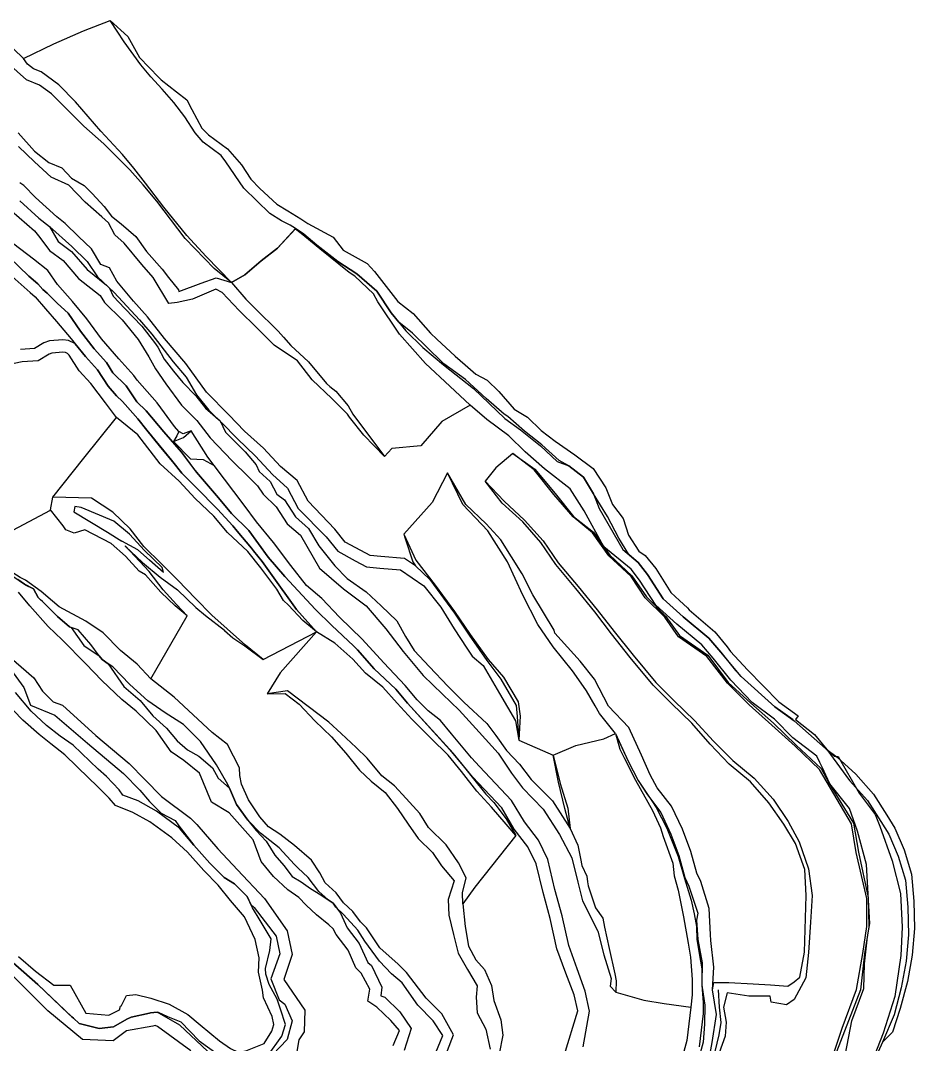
# Model space of a CAD drawing. Extents: x 102606 to 105048, y 81391 to 83586.
# Drawn here: x 103200 to 103598.1, y 82955.7 to 83411.7 of the extents above; entities that cross this region are included whole.
import ezdxf

# ---------------------------------------------------------------- set-up
doc = ezdxf.new("R2010")
doc.units = 0

msp = doc.modelspace()

# ---------------------------------------------------------------- linework, layer by layer
at = {"layer": 'BLG$390$FAKT', "color": 32}
for points in [[(103311.003401, 82997.473862, 0), (103311.59, 83002.707, 0), (103306.712, 83010.862, 0), (103303.342, 83016.531, 0), (103300.889, 83021.514, 0), (103295.294, 83027.277, 0), (103290.673219, 83030.035651, 0), (103284.363575, 83036.489736, 0), (103277.262682, 83044.380723, 0), (103270.873258, 83051.961588, 0), (103260.623189, 83059.526012, 0), (103252.425041, 83064.125301, 0), (103245.650198, 83066.746133, 0), (103243.966471, 83069.121668, 0), (103238.238158, 83075.07958, 0), (103234.632941, 83078.255966, 0), (103223.483746, 83088.919243, 0), (103217.722791, 83092.96156, 0), (103211.647208, 83097.655904, 0), (103204.707069, 83104.101458, 0), (103197.804354, 83112.4664, 0)], [(103308.139693, 82976.518309, 0), (103307.757812, 82979.863138, 0), (103305.993465, 82987.875698, 0), (103306.275884, 82994.260567, 0), (103304.536352, 83002.497859, 0), (103299.725308, 83012.573596, 0), (103293.483589, 83019.859233, 0), (103288.051279, 83026.628369, 0), (103281.66592, 83033.124516, 0), (103274.428436, 83041.387427, 0), (103267.416597, 83047.712278, 0), (103257.651791, 83054.859819, 0), (103250.048086, 83059.035566, 0), (103242.330604, 83062.043194, 0), (103239.526555, 83065.305924, 0), (103234.00093, 83070.876676, 0), (103230.487895, 83074.271215, 0), (103219.786971, 83084.694032, 0), (103213.591145, 83089.555982, 0), (103208.341502, 83093.707218, 0), (103201.067151, 83100.15075, 0), (103192.784274, 83108.715687, 0)], [(103194.451224, 82994.083858, 0), (103201.468748, 82987.830506, 0), (103207.730706, 82982.442237, 0), (103222.863538, 82967.982263, 0), (103223.610954, 82967.329092, 0), (103226.096798, 82965.022029, 0), (103235.112923, 82962.775785, 0), (103241.495699, 82963.562277, 0), (103247.389913, 82967.014633, 0), (103249.351922, 82967.862016, 0), (103257.450008, 82969.625753, 0), (103257.944772, 82969.788835, 0), (103260.844392, 82970.040059, 0), (103261.347093, 82970.045714, 0), (103261.347093, 82970.045714, 0), (103265.44, 82968.181, 0), (103271.447, 82965.726, 0), (103279.613, 82957.317, 0), (103288.033, 82951.176, 0)], [(103199.132941, 82994.812681, 0), (103206.711946, 82988.320998, 0), (103214.871969, 82982.1528, 0), (103222.181107, 82982.04455, 0), (103229.15245, 82969.676275, 0), (103239.409438, 82968.748134, 0), (103244.130577, 82971.158269, 0), (103244.492188, 82972.801445, 0), (103244.951763, 82973.045905, 0), (103247.241296, 82977.516907, 0), (103251.361635, 82977.924992, 0), (103258.05503, 82976.284481, 0), (103266.236867, 82973.704863, 0), (103274.527235, 82969.057351, 0), (103279.942105, 82964.432339, 0), (103288.590179, 82957.264171, 0), (103293.4784, 82953.858877, 0), (103296.90636, 82952.304087, 0), (103300.335574, 82952.882543, 0), (103308.497022, 82956.059685, 0), (103311.857391, 82961.599634, 0), (103312.743191, 82964.552255, 0), (103312.030439, 82968.14376, 0), (103308.139693, 82976.518309, 0)], [(103310.037, 82950.512, 0), (103316.364, 82959.33, 0), (103318.052, 82964.607, 0), (103315.806, 82971.445, 0), (103314.334, 82975.802, 0), (103310.771, 82982.367, 0), (103309.228677, 82987.001291, 0), (103309.164087, 82989.55206, 0), (103311.003401, 82997.473862, 0)]]:
    msp.add_polyline3d(points, dxfattribs=at)
at = {"layer": 'BLG$400$FAKT', "color": 40}
for points in [[(103194.652149, 83128.77411, 0), (103206.01, 83118.918, 0), (103209.791, 83112.999, 0), (103214.602, 83108.301, 0), (103218.717326, 83106.829187, 0), (103218.721213, 83106.82418, 0), (103218.71472, 83106.830119, 0), (103233.541016, 83093.268237, 0), (103248.352, 83080.87, 0), (103255.422, 83073.679, 0), (103262.863, 83066.138, 0), (103275.653, 83056.441, 0), (103278.551, 83053.577, 0), (103287.859, 83042.814, 0), (103296.574, 83033.444, 0), (103308.619936, 83020.707083, 0), (103318.686711, 83006.233052, 0), (103320.913037, 82995.757856, 0), (103317.277331, 82984.681807, 0), (103326.586, 82970.905, 0), (103326.256, 82961.309, 0), (103323.9, 82957.721, 0), (103322.983, 82952.63, 0)], [(103196.721765, 83121.165951, 0), (103201.552626, 83114.590324, 0), (103204.460068, 83106.750032, 0), (103215.297387, 83102.340108, 0), (103229.791407, 83089.808214, 0), (103245.859688, 83076.337881, 0), (103253.149164, 83068.962658, 0), (103257.480004, 83063.911678, 0), (103262.655456, 83058.629763, 0), (103268.836774, 83055.44284, 0), (103270.48566, 83053.071374, 0), (103277.262682, 83044.380723, 0), (103284.363575, 83036.489736, 0), (103290.673219, 83030.035651, 0), (103295.294, 83027.277, 0), (103300.889, 83021.514, 0), (103302.588793, 83018.061058, 0), (103304.023005, 83016.645913, 0), (103313.781397, 83003.944469, 0), (103315.518508, 82996.101261, 0), (103311.513852, 82984.961493, 0), (103315.149666, 82975.61723, 0), (103317.651189, 82973.700398, 0), (103320.9539, 82966.19663, 0), (103318.698823, 82957.975448, 0), (103312.299152, 82951.207886, 0)], [(103283.24435, 82952.675153, 0), (103270.938318, 82964.315654, 0), (103260.844392, 82970.040059, 0), (103257.944772, 82969.788835, 0), (103257.450008, 82969.625753, 0), (103249.351922, 82967.862016, 0), (103247.389913, 82967.014633, 0), (103241.495699, 82963.562277, 0), (103235.112923, 82962.775785, 0), (103226.096798, 82965.022029, 0), (103223.610954, 82967.329092, 0), (103222.863538, 82967.982263, 0), (103221.388816, 82969.391414, 0), (103207.730706, 82982.442237, 0), (103201.468748, 82987.830506, 0), (103194.451224, 82994.083858, 0)], [(103275.796, 82952.817, 0), (103261.082, 82963.646, 0), (103260.040209, 82964.145412, 0), (103258.965686, 82963.800874, 0), (103247.173737, 82961.692474, 0), (103241.327, 82957.265, 0), (103227.62, 82957.856, 0), (103212.226, 82970.684, 0), (103201.167, 82981.632, 0), (103190.04, 82992.753, 0)]]:
    msp.add_polyline3d(points, dxfattribs=at)
at = {"layer": 'BLG$410$FAKT', "color": 3}
for points in [[(103192.698275, 83166.916498, 0), (103201.804989, 83160.684936, 0), (103202.118794, 83160.429151, 0), (103205.762, 83158.524, 0), (103207.918803, 83154.762511, 0), (103209.791823, 83152.893907, 0), (103216.531343, 83146.268864, 0), (103221.789621, 83141.617894, 0), (103222.543482, 83141.364588, 0), (103228.169, 83133.331, 0), (103235.07147, 83128.784859, 0), (103236.345863, 83127.07943, 0), (103239.02357, 83125.239207, 0), (103246.015, 83115.149, 0), (103253.254, 83108.835, 0), (103258.906, 83102.029, 0), (103265.001, 83096.584, 0), (103269.737, 83090.839, 0), (103274.317, 83086.855, 0), (103279.38, 83084.062, 0), (103285.574, 83078.902, 0), (103288.005, 83074.334, 0), (103293.060946, 83069.869339, 0), (103296.202102, 83062.501444, 0), (103301.212406, 83055.518322, 0), (103304.882, 83050.951, 0), (103309.337, 83046.173, 0), (103313.191, 83039.943, 0), (103317.234, 83035.381, 0), (103320.967, 83030.456, 0), (103324.957, 83028.103, 0), (103329.204, 83025.083, 0), (103333.769, 83022.266, 0), (103339.213, 83018.584, 0), (103342.417, 83014.123, 0), (103345.499, 83007.623, 0), (103350.851, 83000.623, 0), (103354.686, 82992.231, 0), (103356.237398, 82990.861656, 0), (103360.825259, 82981.173827, 0), (103360.419565, 82977.283754, 0), (103362.223599, 82976.714982, 0), (103368.957856, 82970.214839, 0), (103373.90317, 82962.844455, 0), (103370.889728, 82952.966197, 0)], [(103365.885409, 82955.200485, 0), (103368.689809, 82961.977103, 0), (103364.865491, 82966.319043, 0), (103358.660569, 82972.351461, 0), (103354.725133, 82975.033446, 0), (103355.478041, 82980.276016, 0), (103351.730218, 82987.49743, 0), (103349.360715, 82989.797436, 0), (103345.973166, 82997.694414, 0), (103340.602912, 83004.636254, 0), (103339.186343, 83007.189936, 0), (103337.369888, 83008.993386, 0), (103331.830109, 83013.464235, 0), (103327.24091, 83017.727148, 0), (103323.932283, 83021.182024, 0), (103319.049565, 83024.479827, 0), (103312.675696, 83030.4263, 0), (103307.14954, 83037.131217, 0), (103303.616593, 83046.820744, 0), (103292.93799, 83058.845697, 0), (103284.990994, 83063.531296, 0), (103279.653849, 83076.524118, 0), (103272.760231, 83082.090159, 0), (103267.044216, 83085.980211, 0), (103260.415636, 83095.509834, 0), (103251.479252, 83104.129134, 0), (103245.074184, 83109.24959, 0), (103236.296943, 83117.743313, 0), (103229.092435, 83125.206796, 0), (103218.59306, 83135.938285, 0), (103212.294, 83141.865994, 0), (103204.114911, 83150.943808, 0), (103199.061071, 83157.111897, 0)]]:
    msp.add_polyline3d(points, dxfattribs=at)
at = {"layer": 'BLG$420$FAKT', "color": 5}
for points in [[(103388.23198, 82947.895955, 0), (103392.860862, 82960.042716, 0), (103387.606252, 82969.329198, 0), (103380.67596, 82976.333086, 0), (103371.937325, 82987.688404, 0), (103368.232, 82991.396, 0), (103360.072, 82998.702, 0), (103354.077, 83007.579, 0), (103351.431, 83010.357, 0), (103348.056, 83014.941, 0), (103343.804, 83018.827, 0), (103340.57, 83023.253, 0), (103335.71, 83027.625, 0), (103333.289944, 83032.15089, 0), (103329.652, 83037.762, 0), (103322.055, 83044.236, 0), (103315.447, 83049.378, 0), (103310.443, 83052.603, 0), (103306.568, 83057.095, 0), (103301.597707, 83064.580434, 0), (103298.465347, 83071.585315, 0), (103297.725, 83075.466, 0), (103297.496, 83078.899, 0), (103292.192, 83089.21, 0), (103285.341, 83094.555, 0), (103268.423, 83110.398, 0), (103258.021995, 83118.456693, 0), (103274.219, 83146.636, 0), (103269.41014, 83151.571162, 0), (103263.556434, 83158.146734, 0), (103257.272648, 83166.379164, 0), (103248.859332, 83175.426876, 0), (103246.607325, 83177.688673, 0), (103246.646996, 83177.64883, 0), (103254.279928, 83170.368671, 0), (103262.151415, 83163.845895, 0), (103269.894073, 83158.124027, 0), (103278.151984, 83150.223529, 0), (103282.422223, 83146.701633, 0), (103290.796383, 83140.121934, 0), (103290.820405, 83140.105417, 0), (103290.820405, 83140.105417, 0), (103294.61929, 83136.694585, 0), (103299.504481, 83133.564809, 0), (103299.919573, 83133.226555, 0), (103307.988, 83127.179, 0), (103331.737542, 83139.453776, 0), (103322.967272, 83149.450068, 0), (103311.348541, 83165.633872, 0), (103307.661298, 83170.713536, 0), (103305.752603, 83173.07695, 0), (103303.774141, 83175.526751, 0), (103302.85427, 83176.665767, 0), (103296.449187, 83184.228237, 0), (103294.514595, 83186.641952, 0), (103287.663322, 83194.116949, 0), (103278.190318, 83203.668677, 0), (103271.874824, 83210.161014, 0), (103268.431849, 83214.425444, 0), (103261.914726, 83222.223595, 0), (103256.266811, 83229.225159, 0), (103252.317842, 83234.291358, 0), (103247.832895, 83239.339907, 0), (103245.448326, 83242.024133, 0), (103242.765724, 83244.575886, 0), (103239.090897, 83248.838446, 0), (103234.334799, 83256.180086, 0), (103228.888649, 83262.002471, 0), (103224.4004, 83267.633208, 0), (103224.232198, 83267.804374, 0), (103221.461727, 83269.158878, 0), (103218.890689, 83269.456452, 0), (103212.865913, 83268.990373, 0), (103210.375206, 83268.155846, 0), (103206.20481, 83265.652684, 0), (103199.965476, 83265.165139, 0)], [(103182.27, 83177.16, 0), (103213.422804, 83193.671843, 0), (103213.423755, 83193.697989, 0), (103214.347044, 83199.362264, 0), (103228.272, 83216.744, 0), (103242.710804, 83234.932913, 0), (103242.710804, 83234.932913, 0), (103237.867313, 83241.474959, 0), (103231.386062, 83249.960964, 0), (103226.134286, 83255.665296, 0), (103221.709668, 83262.596261, 0), (103220.966132, 83263.393079, 0), (103219.987006, 83263.871698, 0), (103218.901508, 83263.968952, 0), (103214.017532, 83263.511955, 0), (103212.731792, 83263.084321, 0), (103207.939899, 83260.153734, 0), (103200.715059, 83259.702298, 0), (103190.653883, 83257.554429, 0)], [(103331.737542, 83139.453776, 0), (103325.666912, 83144.459846, 0), (103319.384744, 83151.382311, 0), (103317.082575, 83153.35287, 0), (103314.098634, 83158.508648, 0), (103307.063184, 83167.877046, 0), (103301.203662, 83175.183552, 0), (103292.247058, 83183.717713, 0), (103286.091027, 83190.885078, 0), (103277.715618, 83198.825805, 0), (103270.632733, 83206.500766, 0), (103262.158326, 83214.294567, 0), (103252.218402, 83227.124694, 0), (103242.710804, 83234.932913, 0)], [(103307.988, 83127.179, 0), (103300.18121, 83133.533685, 0), (103292.08343, 83140.750664, 0), (103285.194092, 83146.898275, 0), (103277.965986, 83154.278974, 0), (103270.131402, 83162.490394, 0), (103262.863185, 83169.766596, 0), (103255.000852, 83177.388542, 0), (103248.837157, 83185.349857, 0), (103241.192642, 83192.698004, 0), (103231.654463, 83198.964844, 0), (103214.347044, 83199.362264, 0)], [(103263.750899, 83165.786312, 0), (103263.141144, 83168.090573, 0), (103255.203247, 83175.650689, 0), (103248.508475, 83182.897618, 0), (103241.575607, 83188.709606, 0), (103227.101119, 83194.87802, 0), (103224.143178, 83195.288383, 0), (103224.143178, 83195.288383, 0), (103223.764, 83192.828, 0), (103238.686, 83183.872, 0), (103245.122741, 83179.741583, 0)], [(103274.219, 83146.636, 0), (103268.898618, 83150.992452, 0), (103262.478067, 83157.114281, 0), (103255.708767, 83164.862202, 0), (103252.885449, 83166.491664, 0), (103246.790449, 83173.087664, 0), (103240.363333, 83178.772035, 0), (103228.736, 83184.847, 0), (103223.964, 83183.427, 0), (103220.183657, 83184.845636, 0), (103219.061537, 83186.707839, 0), (103213.423755, 83193.697989, 0)], [(103258.021995, 83118.456693, 0), (103252.004061, 83125.014605, 0), (103244.501669, 83131.085089, 0), (103236.78184, 83138.995531, 0), (103229.115178, 83144.244759, 0), (103217.235337, 83150.619848, 0), (103214.254423, 83153.04309, 0), (103209.178369, 83157.393981, 0), (103202.216314, 83162.397896, 0), (103199.891, 83163.57, 0), (103196.578, 83165.7, 0), (103189.589, 83171.961, 0), (103186.18, 83174.392, 0), (103182.27, 83177.16, 0)], [(103252.281535, 83175.92714, 0), (103245.122741, 83179.741583, 0)], [(103263.750899, 83165.786312, 0), (103257.385905, 83171.306628, 0), (103252.281535, 83175.92714, 0)], [(103201.804989, 83160.684936, 0), (103198.893615, 83162.677137, 0)], [(103383.833231, 82949.631627, 0), (103388.018295, 82959.616942, 0), (103383.742923, 82966.253811, 0), (103376.950573, 82973.225437, 0), (103369.929701, 82983.099392, 0), (103365.136375, 82987.160848, 0), (103359.894402, 82992.83224, 0), (103353.250511, 83001.665314, 0), (103350.27571, 83006.562439, 0), (103343.759738, 83013.636417, 0), (103340.443999, 83016.870053, 0), (103339.213, 83018.584, 0), (103337.06531, 83020.100845, 0), (103332.830592, 83023.830132, 0), (103328.074519, 83030.052767, 0), (103323.551161, 83034.371008, 0), (103321.957579, 83035.853315, 0), (103315.160281, 83043.247424, 0), (103306.921458, 83049.812123, 0), (103301.212406, 83055.518322, 0), (103296.202102, 83062.501444, 0), (103301.212406, 83055.518322, 0), (103296.202102, 83062.501444, 0), (103293.060946, 83069.869339, 0), (103292.368863, 83071.492687, 0), (103287.259423, 83080.146004, 0), (103280.234532, 83090.558983, 0), (103272.575009, 83098.111461, 0), (103264.403647, 83103.392161, 0), (103256.742307, 83108.662563, 0), (103248.64256, 83115.938524, 0), (103241.101452, 83123.811207, 0), (103239.02357, 83125.239207, 0), (103236.345863, 83127.07943, 0), (103235.07147, 83128.784859, 0), (103231.292451, 83133.84205, 0), (103225.709535, 83140.300757, 0), (103222.543482, 83141.364588, 0), (103221.789621, 83141.617894, 0), (103216.531343, 83146.268864, 0), (103209.791823, 83152.893907, 0), (103208.968197, 83153.703544, 0), (103207.918803, 83154.762511, 0), (103205.762, 83158.524, 0), (103201.804989, 83160.684936, 0), (103198.893615, 83162.677137, 0)], [(103340.443999, 83016.870053, 0), (103339.213, 83018.584, 0)]]:
    msp.add_polyline3d(points, dxfattribs=at)
at = {"layer": 'BLG$430$FAKT', "color": 6}
for points in [[(103190.397759, 83310.63824, 0), (103203.748758, 83297.858447, 0), (103207.76868, 83294.418106, 0), (103209.946383, 83291.93881, 0), (103211.965, 83290.301, 0), (103216.445, 83285.633, 0), (103221.182, 83281.39, 0), (103226.681532, 83273.253605, 0), (103232.814621, 83265.39403, 0), (103238.328325, 83259.301511, 0), (103241.185, 83254.804, 0), (103247.133, 83249, 0), (103251.745, 83241.91, 0), (103255.968351, 83237.816989, 0), (103263.778232, 83228.552286, 0), (103271.733702, 83219.502736, 0), (103277.049408, 83212.199988, 0), (103278.348754, 83210.562228, 0), (103288.238438, 83199.133652, 0), (103294.005438, 83192.178904, 0), (103301.686361, 83184.610566, 0), (103310.248427, 83172.695112, 0), (103317.718901, 83164.044973, 0), (103331.306395, 83149.390403, 0)], [(103194.988316, 83298.872192, 0), (103204.387476, 83290.571256, 0), (103206.539389, 83288.602056, 0), (103211.204941, 83283.295334, 0), (103216.038572, 83277.596414, 0), (103222.600709, 83269.891013, 0), (103224.4004, 83267.633208, 0), (103228.888649, 83262.002471, 0), (103234.334799, 83256.180086, 0), (103239.090897, 83248.838446, 0), (103242.765724, 83244.575886, 0)], [(103242.765724, 83244.575886, 0), (103245.448326, 83242.024133, 0), (103252.317842, 83234.291358, 0), (103256.266811, 83229.225159, 0), (103267.226415, 83215.926516, 0), (103271.874824, 83210.161014, 0), (103278.190318, 83203.668677, 0), (103278.190318, 83203.668677, 0), (103287.663322, 83194.116949, 0), (103294.514595, 83186.641952, 0), (103296.449187, 83184.228237, 0), (103302.85427, 83176.665767, 0), (103303.774141, 83175.526751, 0), (103305.752603, 83173.07695, 0), (103307.661298, 83170.713536, 0), (103311.348541, 83165.633872, 0), (103322.967272, 83149.450068, 0), (103331.737542, 83139.453776, 0), (103331.737542, 83139.453776, 0), (103315.603, 83121.234, 0), (103309.773, 83111.854, 0), (103317.878104, 83111.963639, 0), (103324.074107, 83107.158637, 0), (103331.089157, 83099.808491, 0), (103338.477517, 83092.613639, 0), (103344.931268, 83085.344836, 0), (103350.877943, 83077.849391, 0), (103356.18141, 83072.973009, 0), (103356.18141, 83072.973009, 0), (103362.322103, 83067.966625, 0), (103367.925749, 83060.826061, 0), (103372.613866, 83053.779295, 0), (103377.099625, 83047.399982, 0), (103383.501565, 83041.21298, 0), (103387.102748, 83035.64892, 0), (103387.460027, 83035.310237, 0), (103393.029877, 83028.510762, 0), (103390.427102, 83020.272651, 0), (103390.699334, 83013.296699, 0), (103392.750931, 83004.652199, 0), (103394.896607, 82996.359783, 0), (103399.071011, 82989.060406, 0), (103403.313213, 82981.857241, 0), (103402.891189, 82976.822258, 0), (103403.290738, 82969.843932, 0), (103407.131125, 82962.577024, 0), (103409.063637, 82953.636803, 0)], [(103331.306395, 83149.390403, 0), (103338.566242, 83142.296637, 0), (103348.264162, 83133.271974, 0), (103350.117219, 83131.408352, 0), (103357.488779, 83122.977609, 0), (103367.16716, 83113.846664, 0), (103372.333957, 83107.636522, 0), (103391.185727, 83086.961679, 0), (103397.701214, 83078.983234, 0), (103401.728065, 83073.942317, 0), (103407.136252, 83067.135453, 0), (103410.743843, 83063.420539, 0), (103416.206878, 83056.105937, 0), (103420.547613, 83048.777508, 0), (103402.368, 83025.805, 0), (103396.98, 83018.389, 0), (103398.004, 83008.252, 0), (103399.536, 82999.472, 0), (103402.675, 82993.433, 0), (103406.588, 82989.144, 0), (103409.733, 82981.945, 0), (103410.747, 82975.27, 0), (103413.803, 82966.717, 0), (103414.827, 82959.885, 0), (103413.119, 82951.524, 0)], [(103420.547613, 83048.777508, 0), (103416.25033, 83053.810829, 0), (103409.710171, 83061.333919, 0), (103403.136586, 83068.507909, 0), (103396.389183, 83077.20932, 0), (103390.499535, 83084.466515, 0), (103382.748098, 83092.115853, 0), (103374.219807, 83100.487413, 0), (103367.654818, 83107.664499, 0), (103361.277181, 83114.797962, 0), (103353.630947, 83121.075542, 0), (103347.947771, 83127.233064, 0), (103339.942565, 83134.343178, 0), (103331.737542, 83139.453776, 0)], [(103396.98, 83018.389, 0), (103396.75, 83023.21, 0), (103398.48, 83029.87, 0), (103394.99, 83036.53, 0), (103389.526, 83044.541, 0), (103381.713, 83052.345, 0), (103377.881, 83058.597, 0), (103371.753, 83065.207, 0), (103366.484, 83070.901, 0), (103360.898, 83075.291, 0), (103354.294259, 83083.253864, 0), (103349.392612, 83087.950734, 0), (103342.859908, 83094.109315, 0), (103337.267353, 83099.175348, 0), (103318.95505, 83113.146615, 0), (103309.773, 83111.854, 0)]]:
    msp.add_polyline3d(points, dxfattribs=at)
at = {"layer": 'BLG$440$FAKT', "color": 32}
for points in [[(103442.086335, 82950.848411, 0), (103448.224575, 82970.663744, 0), (103446.534688, 82977.860952, 0), (103442.792599, 82987.42486, 0), (103438.824022, 82998.253154, 0), (103435.824655, 83011.711189, 0), (103432.713869, 83023.37363, 0), (103429.619982, 83036.192041, 0), (103425.945656, 83043.692299, 0), (103419.759383, 83051.63799, 0), (103414.270812, 83061.025223, 0), (103401.196997, 83074.809472, 0), (103392.641033, 83085.362597, 0), (103372.333957, 83107.636522, 0), (103367.16716, 83113.846664, 0), (103357.488779, 83122.977609, 0), (103350.117219, 83131.408352, 0), (103348.264162, 83133.271974, 0), (103338.566242, 83142.296637, 0), (103331.306395, 83149.390403, 0), (103321.758509, 83159.711498, 0), (103317.718901, 83164.044973, 0), (103310.248427, 83172.695112, 0), (103301.686361, 83184.610566, 0), (103294.005438, 83192.178904, 0), (103288.238438, 83199.133652, 0), (103278.348754, 83210.562228, 0), (103271.733702, 83219.502736, 0), (103263.778232, 83228.552286, 0), (103255.968351, 83237.816989, 0), (103251.745, 83241.91, 0), (103247.133, 83249, 0), (103241.185, 83254.804, 0), (103238.328325, 83259.301511, 0), (103232.814621, 83265.39403, 0), (103226.681532, 83273.253605, 0), (103221.182, 83281.39, 0), (103216.445, 83285.633, 0), (103211.965, 83290.301, 0), (103209.946383, 83291.93881, 0), (103207.76868, 83294.418106, 0), (103203.748758, 83297.858447, 0), (103190.397759, 83310.63824, 0)], [(103450.551, 82954.674, 0), (103453.344352, 82970.485048, 0), (103451.47477, 82979.398792, 0), (103447.838173, 82989.336303, 0), (103444.166337, 82999.820012, 0), (103441.25359, 83013.039599, 0), (103437.988101, 83024.713341, 0), (103434.794247, 83038.058434, 0), (103430.704333, 83046.666033, 0), (103424.395198, 83054.777701, 0), (103418.626801, 83064.295731, 0), (103404.415, 83079.538, 0), (103400.778, 83083.345, 0), (103391.913, 83094.06, 0), (103386.969, 83099.919, 0), (103381.52, 83104.281, 0), (103376.626, 83109.219, 0), (103371.294, 83115.546, 0), (103361.853, 83125.677, 0), (103352.206, 83136.177, 0), (103342.027, 83146.012, 0), (103334.159, 83154.274, 0), (103327.321, 83160.128, 0), (103320.434, 83169.028, 0), (103312.6, 83179.177, 0), (103305.146, 83188.452, 0), (103299.619, 83195.834, 0), (103286.241, 83213.494, 0), (103283.367, 83217.25, 0), (103276.032, 83229.005, 0), (103272.377, 83227.661, 0), (103270.513, 83228.582, 0), (103268.524, 83230.845, 0), (103260.872, 83241.426, 0), (103251.907, 83251.57, 0), (103250.541, 83253.559, 0), (103243.861, 83260.99, 0), (103236.082, 83269.93, 0), (103229.532, 83278.777, 0), (103223.147, 83286.466, 0), (103216.5, 83294.073, 0), (103212.25, 83300.3, 0), (103205.748, 83305.331, 0), (103197.104, 83312.137, 0)], [(103268.082, 83224.185, 0), (103272.631, 83225.997, 0), (103276.032, 83229.005, 0)], [(103270.513, 83228.582, 0), (103269.691, 83226.721, 0), (103268.082, 83224.185, 0), (103275.732, 83216.528, 0), (103281.388, 83216.125, 0), (103286.241, 83213.494, 0)]]:
    msp.add_polyline3d(points, dxfattribs=at)
at = {"layer": 'BLG$450$FAKT', "color": 40}
for points in [[(103199.745154, 83331.418143, 0), (103208.161944, 83323.692269, 0), (103212.95596, 83319.906927, 0), (103216.841751, 83313.249384, 0), (103222.734505, 83308.831321, 0), (103229.710721, 83300.837544, 0), (103238.321212, 83293.757088, 0), (103239.69333, 83292.416159, 0), (103241.308, 83288.926, 0), (103246.5, 83283.356, 0), (103254.021, 83275.624, 0), (103259.73, 83268.321, 0), (103261.142, 83266.243, 0), (103264.047, 83260.854, 0), (103268.151, 83255.498, 0), (103272.34, 83250.485, 0), (103278.155, 83244.479, 0), (103282.399, 83239.013, 0), (103288.89, 83233.409, 0), (103291.287, 83228.347, 0), (103300.115, 83219.641, 0), (103304.9, 83213.775, 0), (103306.284, 83210.899, 0), (103311.246, 83206.36, 0), (103314.218, 83200.803, 0), (103317.610454, 83198.23513, 0), (103322.391214, 83190.717809, 0), (103328.258044, 83185.509242, 0), (103332.896633, 83177.774957, 0), (103339.95843, 83168.86385, 0), (103345.389314, 83163.154086, 0), (103353.924516, 83157.244612, 0), (103360.669851, 83151.009707, 0), (103367.515324, 83144.27047, 0), (103371.425228, 83137.368128, 0), (103375.297399, 83131.052748, 0), (103382.084288, 83123.784553, 0), (103390.256185, 83115.275281, 0), (103397.447718, 83108.167127, 0), (103407.574203, 83098.645801, 0), (103411.574424, 83093.314119, 0), (103411.636002, 83093.232046, 0), (103416.333313, 83086.533228, 0), (103422.137164, 83080.577032, 0), (103427.398625, 83073.755442, 0), (103436.84811, 83064.184347, 0), (103444.737, 83051.852, 0), (103442.331266, 83060.741731, 0), (103439.536046, 83072.43827, 0), (103437.109, 83084.533, 0), (103447.318, 83088.851, 0), (103459.797, 83091.816, 0), (103464.886213, 83094.162104, 0), (103467.734272, 83087.961011, 0), (103470.541645, 83081.848504, 0), (103474.978034, 83073.200992, 0), (103479.103949, 83067.027553, 0), (103481.154403, 83064.245196, 0), (103483.05699, 83061.158884, 0), (103487.725757, 83051.948123, 0), (103492.895196, 83039.454318, 0), (103495.6875, 83029.649199, 0), (103498.622249, 83019.996551, 0), (103499.976748, 83013.808954, 0), (103500.95897, 83008.28444, 0), (103501.186974, 83002.417937, 0), (103502.140588, 82996.255154, 0), (103503.301556, 82989.436552, 0), (103503.410701, 82982.838152, 0), (103503.422845, 82982.103982, 0), (103503.941943, 82974.438714, 0), (103503.888967, 82969.533379, 0), (103502.143113, 82954.582918, 0)], [(103196.057306, 83326.926738, 0), (103206.287812, 83318.044315, 0), (103208.599818, 83315.058485, 0), (103208.652633, 83315.034225, 0), (103212.89257, 83309.248511, 0), (103219.05821, 83304.852236, 0), (103225.79932, 83296.824177, 0), (103235.433413, 83289.148336, 0), (103237.463228, 83286.085724, 0), (103245.320465, 83278.372261, 0), (103252.369805, 83269.638602, 0), (103257.134883, 83261.929306, 0), (103260.054623, 83256.550848, 0), (103264.728339, 83249.914733, 0), (103271.749165, 83240.337767, 0), (103278.529874, 83233.610733, 0), (103284.485835, 83225.88055, 0), (103294.211811, 83215.648581, 0), (103301.421775, 83208.648403, 0), (103305.516203, 83204.395741, 0), (103308.045251, 83200.734102, 0), (103313.817865, 83195.101034, 0), (103318.800239, 83187.55573, 0), (103324.647533, 83182.525198, 0), (103333.134145, 83167.738274, 0), (103343.823971, 83158.598388, 0), (103353.902041, 83151.022248, 0), (103362.649044, 83140.706355, 0), (103370.32714, 83130.645677, 0), (103379.302488, 83119.939574, 0), (103387.929059, 83111.713021, 0), (103395.307644, 83104.496969, 0), (103404.28238, 83094.751589, 0), (103412.658506, 83085.42678, 0), (103418.597917, 83076.53195, 0), (103423.583731, 83069.940681, 0), (103432.666439, 83060.460612, 0), (103439.933107, 83049.179097, 0), (103445.457378, 83038.72998, 0), (103448.197185, 83027.943395, 0), (103450.294552, 83019.722613, 0), (103457.079449, 83006.19385, 0), (103459.668549, 82995.568386, 0), (103462.925291, 82985.064275, 0), (103462.568, 82981.698, 0), (103465.041, 82979.016, 0), (103477.586, 82975.439, 0), (103486.519, 82973.915, 0), (103498.45737, 82972.359941, 0), (103496.671734, 82957.475072, 0), (103493.112559, 82944.341188, 0)], [(103464.886213, 83094.162104, 0), (103466.896767, 83087.199236, 0), (103468.947422, 83082.985668, 0), (103473.872433, 83073.314089, 0), (103481.429403, 83059.817713, 0), (103484.937627, 83052.096418, 0), (103486.191806, 83048.258852, 0), (103490.418707, 83036.37433, 0), (103491.017244, 83030.77835, 0), (103492.895412, 83024.438993, 0), (103495.245678, 83012.570528, 0), (103497.233052, 83000.807173, 0), (103498.311688, 82994.58925, 0), (103498.989638, 82984.686066, 0), (103499.009311, 82977.811802, 0), (103498.45737, 82972.359941, 0)], [(103437.109, 83084.533, 0), (103440.338098, 83071.918835, 0), (103443.685148, 83060.853539, 0), (103444.737, 83051.852, 0)], [(103444.737, 83051.852, 0), (103448.119158, 83044.379981, 0), (103449.282772, 83038.513393, 0), (103449.875987, 83035.363242, 0), (103452.096698, 83030.578121, 0), (103452.499821, 83028.081368, 0), (103452.796429, 83026.300848, 0), (103455.439379, 83018.28139, 0), (103456.042373, 83016.521886, 0), (103459.348288, 83011.863611, 0), (103460.083296, 83007.919352, 0), (103462.154684, 82998.392962, 0), (103464.648603, 82987.071404, 0), (103465.23, 82984.093, 0), (103465.041, 82979.016, 0)]]:
    msp.add_polyline3d(points, dxfattribs=at)
at = {"layer": 'BLG$460$FAKT', "color": 3}
for points in [[(103505.991, 82945.875, 0), (103508.015, 82956.534, 0), (103509.832, 82969.008, 0), (103508.136, 82980.089, 0), (103508.68, 82990.066, 0), (103507.39546, 83001.987939, 0), (103507.283, 83004.696, 0), (103506.582, 83016.267, 0), (103502.95136, 83028.277454, 0), (103501.204606, 83032.002069, 0), (103498.430046, 83041.59506, 0), (103494.736951, 83051.552736, 0), (103489.845683, 83061.831572, 0), (103483.470399, 83070.026307, 0), (103480.346303, 83075.722327, 0), (103476.485503, 83084.490208, 0), (103470.872848, 83096.911666, 0), (103461.810642, 83106.3731, 0), (103455.62394, 83118.310038, 0), (103449.231335, 83126.361158, 0), (103437.941135, 83138.8938, 0), (103437.620392, 83140.141361, 0), (103428.107311, 83155.922869, 0), (103423.400887, 83165.278906, 0), (103413.932426, 83180.375014, 0), (103407.357667, 83187.563632, 0), (103398.353107, 83196.069072, 0), (103390.073, 83210.311, 0), (103383.319, 83197, 0), (103370.646, 83182.932, 0), (103371.240865, 83181.004117, 0), (103371.237913, 83181.00268, 0), (103374.758007, 83170.595585, 0), (103375.852892, 83168.765391, 0), (103371.004679, 83172.024742, 0), (103360.505001, 83173.009564, 0), (103355.745392, 83173.499406, 0), (103351.482486, 83175.617458, 0), (103344.529694, 83179.301524, 0), (103339.982798, 83185.19056, 0), (103328.072751, 83197.556291, 0), (103323.244608, 83206.78339, 0), (103315.765893, 83213.091683, 0), (103308.137563, 83221.171159, 0), (103299.695191, 83228.825536, 0), (103292.775366, 83236.096059, 0), (103282.895, 83246.144, 0), (103273.633, 83258.938, 0), (103264.153, 83270.084, 0), (103256.504, 83279.757, 0), (103250.319, 83286.721, 0), (103242.86, 83295.663, 0), (103239.598, 83301.499, 0), (103235.828, 83303.033, 0), (103231.6, 83309.925, 0), (103225.802, 83315.509, 0), (103219.875291, 83321.26661, 0), (103216.243494, 83324.175464, 0), (103206.725617, 83332.874475, 0), (103201.540023, 83338.156171, 0), (103199.794, 83339.404, 0)], [(103199.745154, 83331.418143, 0), (103208.161944, 83323.692269, 0), (103212.95596, 83319.906927, 0), (103222.893329, 83311.042056, 0), (103229.748349, 83304.366607, 0), (103234.33445, 83297.58584, 0), (103241.649803, 83290.560421, 0), (103253.009733, 83278.357604, 0), (103258.554494, 83271.964905, 0), (103268.056492, 83259.685128, 0), (103273.749295, 83252.807503, 0), (103278.344835, 83245.0071, 0), (103283.875061, 83238.176339, 0), (103287.198525, 83234.862509, 0), (103288.89, 83233.409, 0), (103289.099081, 83232.967462, 0), (103289.589932, 83232.478034, 0), (103296.505834, 83225.515685, 0), (103304.602, 83217.714255, 0), (103312.184955, 83209.481958, 0), (103318.896233, 83203.398655, 0), (103323.70155, 83194.355014, 0), (103336.102624, 83181.713982, 0), (103341.260589, 83175.40516, 0), (103349.011458, 83171.062155, 0), (103354.100565, 83168.391184, 0), (103360.025752, 83167.798488, 0), (103369.219852, 83167.026948, 0), (103379.538494, 83159.932812, 0), (103387.134287, 83150.373825, 0), (103393.160986, 83140.75156, 0), (103398.733576, 83132.204128, 0), (103401.086642, 83128.580436, 0), (103405.983154, 83124.480346, 0), (103413.343927, 83112.040877, 0), (103420.409, 83099.845, 0), (103421.928264, 83091.2659, 0), (103437.109, 83084.533, 0), (103447.318, 83088.851, 0), (103459.797, 83091.816, 0), (103464.886213, 83094.162104, 0), (103470.541645, 83081.848504, 0), (103474.978034, 83073.200992, 0), (103479.209971, 83066.868917, 0), (103485.070297, 83058.96128, 0), (103489.619844, 83049.412117, 0), (103493.068697, 83039.898748, 0), (103495.74318, 83030.046483, 0), (103497.502867, 83026.133676, 0), (103501.572337, 83014.139165, 0), (103501.018312, 83010.973851, 0), (103501.605035, 83002.419328, 0), (103503.528321, 82992.088191, 0), (103503.410701, 82982.838152, 0), (103503.424088, 82982.164191, 0), (103504.660298, 82973.252517, 0), (103504.56543, 82964.701809, 0), (103503.948106, 82956.727642, 0), (103500.68789, 82944.724622, 0)], [(103464.886213, 83094.162104, 0), (103457.86173, 83103.07253, 0), (103455.899836, 83106.521314, 0), (103452.029208, 83113.192614, 0), (103446.563919, 83121.041636, 0), (103445.820433, 83122.121479, 0), (103437.135316, 83132.768372, 0), (103430.359016, 83142.746851, 0), (103423.661064, 83155.7692, 0), (103416.854137, 83170.581554, 0), (103408.145078, 83184.46859, 0), (103397.007, 83196.144, 0), (103390.073, 83210.311, 0)], [(103370.646, 83182.932, 0), (103376.028786, 83171.341004, 0), (103384.690515, 83160.162718, 0), (103393.239388, 83148.4481, 0), (103400.236486, 83138.201338, 0), (103408.277505, 83127.164192, 0), (103415.057683, 83119.17739, 0), (103421.534829, 83108.330316, 0), (103422.500666, 83101.852264, 0), (103421.928264, 83091.2659, 0)], [(103375.852892, 83168.765391, 0), (103382.231779, 83162.767304, 0), (103393.272839, 83147.780046, 0), (103399.733438, 83137.986752, 0), (103407.672155, 83126.60163, 0), (103413.905709, 83118.319274, 0), (103420.643654, 83106.659641, 0), (103421.124936, 83101.672483, 0), (103421.928264, 83091.2659, 0)]]:
    msp.add_polyline3d(points, dxfattribs=at)
at = {"layer": 'BLG$470$FAKT', "color": 5}
for points in [[(103199.034064, 83361.664994, 0), (103206.328723, 83353.442438, 0), (103212.702, 83348.448, 0), (103218.453, 83346.117, 0), (103222.796, 83341.391, 0), (103228.377, 83338.187, 0), (103231.883, 83334.629, 0), (103237.251, 83328.858, 0), (103240.552, 83324.541, 0), (103244.768027, 83321.086607, 0), (103251.330633, 83315.518501, 0), (103256.183056, 83308.729908, 0), (103263.146533, 83301.006404, 0), (103265.847533, 83297.226334, 0), (103270.374045, 83291.761247, 0), (103270.572, 83291.055, 0), (103280.385, 83294.672, 0), (103287.18697, 83297.049102, 0), (103293.986922, 83295.066495, 0), (103299.971, 83298.402, 0), (103307.137, 83304.708, 0), (103314.398, 83310.274, 0), (103322.389645, 83318.871898, 0), (103332.000927, 83311.622436, 0), (103341.375818, 83304.42198, 0), (103349.820195, 83298.851838, 0), (103358.704948, 83291.176133, 0), (103364.999809, 83281.558983, 0), (103371.60898, 83273.487212, 0), (103379.08384, 83266.041075, 0), (103388.32, 83258.35, 0), (103401.73, 83247.83, 0), (103401.754245, 83247.806675, 0), (103415.69, 83234.4, 0), (103422.56, 83229.36, 0), (103431.51, 83222.25, 0), (103438.9, 83215.36, 0), (103444.14, 83213.38, 0), (103450.74, 83208.34, 0), (103455.07, 83200.88, 0), (103457.715901, 83194.389273, 0), (103457.714871, 83194.391802, 0), (103468.24857, 83176.086816, 0), (103468.24857, 83176.086816, 0), (103474.953514, 83170.347686, 0), (103479.169656, 83164.994183, 0), (103486.126477, 83154.085064, 0), (103495.065112, 83146.126616, 0), (103506.4235, 83136.643757, 0), (103511.779002, 83130.385534, 0), (103518.378175, 83122.182148, 0), (103518.378175, 83122.182148, 0), (103520.875728, 83119.605126, 0), (103535.821584, 83105.993235, 0), (103544.47317, 83099.864578, 0), (103562.233916, 83084.109969, 0), (103564.1, 83083.88, 0), (103573.38, 83067.67, 0), (103580.5239, 83058.0377, 0), (103582.67, 83052.85, 0), (103588.06, 83037.48, 0), (103591.75, 83022.93, 0), (103592.53, 83007.96, 0), (103591.91, 82995.35, 0), (103589.32, 82977.08, 0), (103584.03, 82960.71, 0), (103577.72, 82944.4, 0)], [(103567.37, 82951.46, 0), (103570.1, 82966.26, 0), (103575.43, 82980.63, 0), (103575.77, 82991.62, 0), (103577.185013, 83003.684511, 0), (103578.17, 83009.57, 0), (103576.706149, 83035.837253, 0), (103572.72352, 83050.620538, 0), (103569.085184, 83060.704966, 0), (103560.386909, 83071.731105, 0), (103556.909043, 83079.115773, 0), (103555.902648, 83081.252685, 0), (103554.577892, 83084.065584, 0), (103543.92849, 83092.248744, 0), (103535.728128, 83100.521144, 0), (103525.818345, 83108.039224, 0), (103525.818345, 83108.039224, 0), (103516.273603, 83117.866476, 0), (103508.438404, 83127.647013, 0), (103503.42462, 83133.624442, 0), (103492.24432, 83142.873708, 0), (103482.917191, 83151.349053, 0), (103475.648077, 83162.475289, 0), (103471.858091, 83167.327558, 0), (103459.787991, 83177.243211, 0), (103459.787991, 83177.243211, 0), (103450.988684, 83193.272275, 0), (103444.749649, 83203.13839, 0), (103433.373706, 83212.025431, 0), (103424.765843, 83219.5314, 0), (103417.411484, 83226.722754, 0), (103407.646098, 83234.03398, 0), (103400.178616, 83240.341228, 0), (103387.546, 83233.114, 0), (103378.318, 83222.216, 0), (103365.28, 83221.125, 0), (103362.095, 83217.458, 0), (103352.823, 83227.01, 0), (103346.464031, 83235.065741, 0), (103345.67853, 83236.342882, 0), (103338.688534, 83243.286805, 0), (103329.947596, 83251.705031, 0), (103323.376939, 83260.079579, 0), (103312.983438, 83267.055263, 0), (103305.22676, 83274.879603, 0), (103297.395536, 83282.465895, 0), (103289.818197, 83290.475334, 0), (103287.059558, 83292.028949, 0), (103276.527994, 83287.584418, 0), (103269.733387, 83286.023575, 0), (103266.126084, 83285.59344, 0), (103259.060897, 83297.17677, 0), (103254.038925, 83303.015531, 0), (103246.120722, 83312.451917, 0), (103242.022778, 83316.172541, 0), (103239.228485, 83321.533902, 0), (103236.298879, 83324.298599, 0), (103228.797968, 83330.781138, 0), (103221.535729, 83338.299882, 0), (103213.687122, 83341.911586, 0), (103206.325859, 83348.683673, 0), (103199.144311, 83355.540382, 0)], [(103400.178616, 83240.341228, 0), (103391.179763, 83248.819385, 0), (103380.407886, 83258.987685, 0), (103368.687705, 83272.03647, 0), (103359.086154, 83286.447686, 0), (103357.195675, 83289.928976, 0), (103348.81058, 83297.754726, 0), (103346.312068, 83299.514069, 0), (103333.30207, 83309.924023, 0), (103322.389645, 83318.871898, 0)], [(103293.986922, 83295.066495, 0), (103300.415717, 83287.550411, 0), (103304.436306, 83283.488267, 0), (103314.740865, 83273.257738, 0), (103317.132902, 83270.666612, 0), (103320.31496, 83266.959933, 0), (103328.174094, 83259.668705, 0), (103336.201684, 83250.06213, 0), (103337.682854, 83248.750491, 0), (103340.344758, 83246.543407, 0), (103345.931466, 83240.069804, 0), (103347.921134, 83236.422701, 0), (103362.095, 83217.458, 0)], [(103562.378657, 82952.754437, 0), (103565.839107, 82962.967082, 0), (103572.268, 82980.204, 0), (103575.05, 82996.255, 0), (103576.875749, 83008.209388, 0), (103576.84634, 83020.764513, 0), (103572.024, 83041.12, 0), (103570.067, 83053.949, 0), (103555.773, 83078.094, 0), (103544.975, 83088.591, 0), (103534.519, 83097.915, 0), (103524.494, 83106.903, 0), (103514.825, 83116.556, 0), (103505.631, 83128.504, 0), (103492.949, 83137.257, 0), (103486.881, 83145.946, 0), (103478.146, 83154.598, 0), (103471.873, 83164.11, 0), (103462.025, 83173.291, 0), (103454.759, 83183.493, 0), (103446.062, 83190.645, 0), (103437.469, 83200.579, 0), (103428.688, 83211.577, 0), (103419.152, 83218.859, 0), (103411.619, 83212.498, 0), (103406.941, 83206.579, 0), (103415.291, 83197.576, 0), (103424.453, 83189.203, 0), (103432.777, 83179.994, 0), (103439.355, 83170.171, 0), (103448.236, 83159.606, 0), (103456.835, 83149.305, 0), (103464.405, 83139.598, 0), (103472.767, 83129.057, 0), (103482.918, 83116.85, 0), (103491.118, 83108.715, 0), (103500.085, 83099.921, 0), (103508.499, 83090.769, 0), (103517.114, 83082.124, 0), (103526.652, 83074.298, 0), (103535.178, 83064.935, 0), (103541.821, 83055.03, 0), (103546.72, 83045.953, 0), (103550.914, 83033.966, 0), (103552.482, 83022.075, 0), (103551.698927, 83010.098425, 0), (103550.824, 82996.717, 0), (103549.661, 82985.414, 0), (103544.488, 82975.753, 0), (103541.021, 82973.378, 0), (103534.257, 82974.547, 0), (103533.791, 82977.151, 0), (103524.259, 82977.188, 0), (103514.614, 82978.749, 0)], [(103419.152, 83218.859, 0), (103429.01359, 83211.909702, 0), (103438.02645, 83201.042335, 0), (103446.249955, 83190.837698, 0), (103455.139328, 83183.847828, 0), (103462.395955, 83173.616127, 0), (103472.230543, 83164.412209, 0), (103478.669774, 83155.027297, 0), (103487.34531, 83146.337, 0), (103493.442466, 83137.753191, 0), (103506.078531, 83128.975313, 0), (103515.132858, 83116.826582, 0), (103525.245538, 83107.697303, 0), (103535.308782, 83098.798282, 0), (103545.359822, 83089.004287, 0), (103556.423956, 83078.606579, 0), (103560.023728, 83071.964237, 0), (103570.904757, 83054.248129, 0), (103573.178794, 83041.367823, 0), (103577.47485, 83021.146049, 0), (103577.728317, 83008.124089, 0), (103575.785527, 82996.032109, 0), (103573.986971, 82979.985073, 0), (103563.290731, 82952.392415, 0)], [(103505.991, 82945.875, 0), (103508.015, 82956.534, 0), (103509.832, 82969.008, 0), (103508.136, 82980.089, 0), (103508.668286, 82983.232786, 0), (103515.364, 82983.303, 0), (103526.155, 82982.693, 0), (103533.955, 82982.254, 0), (103541.701214, 82981.704443, 0), (103544.437741, 82983.548317, 0), (103547.062573, 82985.643629, 0), (103549.051305, 82996.8661, 0), (103549.78608, 83021.986249, 0), (103549.240649, 83033.567416, 0), (103545.121997, 83045.247525, 0), (103539.804528, 83053.813465, 0), (103533.158162, 83063.352104, 0), (103525.092868, 83072.656395, 0), (103515.596682, 83080.452646, 0), (103507.138107, 83089.46635, 0), (103498.914709, 83098.787853, 0), (103489.921859, 83107.502335, 0), (103481.63274, 83115.672814, 0), (103471.407817, 83127.953006, 0), (103463.093552, 83138.566487, 0), (103455.727761, 83148.411521, 0), (103447.250948, 83158.780836, 0), (103438.373792, 83169.433499, 0), (103431.753395, 83179.195441, 0), (103423.694844, 83188.448979, 0), (103414.476829, 83196.755821, 0), (103406.941, 83206.579, 0)], [(103493.603439, 82907.284056, 0), (103498.331166, 82918.462346, 0), (103501.535502, 82926.038717, 0), (103504.315114, 82929.904958, 0), (103504.503021, 82936.723329, 0), (103507.707341, 82944.992946, 0), (103509.228367, 82952.521728, 0), (103511.096294, 82959.91702, 0), (103511.940561, 82965.448627, 0), (103511.257779, 82972.255656, 0), (103510.79575, 82979.969462, 0)], [(103514.614, 82978.749, 0), (103513.011, 82972.281, 0), (103514.197, 82965.599, 0), (103513.821, 82959.435, 0), (103511.062, 82951.954, 0), (103506.881, 82936.211, 0), (103506.445, 82929.171, 0), (103503.690494, 82925.154462, 0), (103495.534, 82905.941, 0)]]:
    msp.add_polyline3d(points, dxfattribs=at)
at = {"layer": 'BLG$480$FAKT', "color": 6}
for points in [[(103187.86, 83407.64, 0), (103201.41, 83394.73, 0), (103214.846355, 83401.325372, 0), (103228.107365, 83407.036893, 0), (103240.015275, 83411.677255, 0), (103247.77, 83404.48, 0), (103252.97, 83395.25, 0), (103253.991259, 83394.12592, 0), (103256.24, 83391.81, 0), (103262.59, 83385.22, 0), (103269.51, 83379.83, 0), (103274.11, 83376.34, 0), (103276.25, 83372.08, 0), (103280.783299, 83363.792819, 0), (103283.743485, 83360.695008, 0), (103292.239209, 83354.470153, 0), (103298.363667, 83347.361132, 0), (103302.496057, 83341.05211, 0), (103306.563607, 83336.886385, 0), (103314.121428, 83329.850593, 0), (103318.986141, 83326.937288, 0), (103324.852325, 83323.356026, 0), (103327.893172, 83321.228773, 0), (103339.220202, 83315.121462, 0), (103343.734628, 83309.465682, 0), (103354.371396, 83303.494926, 0), (103357.63, 83299.91, 0), (103368.09, 83286.48, 0), (103374.9, 83281.23, 0), (103382.55, 83272.39, 0), (103385.36, 83269.71, 0), (103393.57, 83262.13, 0), (103397.98, 83258.28, 0), (103402.67, 83254.23, 0), (103407.76, 83251.54, 0), (103412.96, 83246.4, 0), (103419.82, 83238.55, 0), (103425.71, 83235.05, 0), (103431.88, 83229.14, 0), (103438.07, 83224.29, 0), (103446.808929, 83218.188306, 0), (103455.042384, 83212.130757, 0), (103460.653178, 83203.621823, 0), (103463.54, 83196.16, 0), (103468.27, 83189.92, 0), (103470.76, 83182.55, 0), (103475.25, 83175.37, 0), (103478.173197, 83173.438495, 0), (103482.828317, 83167.591765, 0), (103489.539381, 83156.99203, 0), (103493.474112, 83153.318157, 0), (103496.922926, 83150.097986, 0), (103497.790716, 83149.287728, 0), (103509.209703, 83139.464095, 0), (103514.59024, 83132.718232, 0), (103516.139176, 83130.638979, 0), (103523.636474, 83122.452862, 0), (103537.62275, 83108.231882, 0), (103546.255266, 83102.103557, 0), (103545.065368, 83100.384226, 0), (103553.536782, 83093.728756, 0), (103559.041743, 83087.018914, 0), (103569.175099, 83073.22658, 0), (103577.074198, 83064.33693, 0), (103583.009895, 83054.965205, 0), (103586.643562, 83049.308531, 0), (103590.792125, 83039.553959, 0), (103593.966965, 83028.821472, 0), (103595.012172, 83016.775882, 0), (103595.342666, 83004.544758, 0), (103594.358055, 82992.736309, 0), (103592.180373, 82980.980304, 0), (103589.028116, 82968.900363, 0), (103583.821837, 82956.66096, 0), (103579.377985, 82946.724116, 0)], [(103322.470088, 83318.982592, 0), (103320.07805, 83320.602679, 0), (103316.271189, 83322.517767, 0), (103310.992556, 83325.7612, 0), (103299.498063, 83337.068005, 0), (103291.427456, 83348.736552, 0), (103289.341291, 83351.565798, 0), (103281.353225, 83357.562836, 0), (103277.79474, 83361.640257, 0), (103273.239201, 83368.844029, 0), (103268.229781, 83375.16379, 0), (103263.089313, 83381.070949, 0), (103257.997107, 83386.592908, 0), (103253.573045, 83391.910189, 0), (103246.234475, 83402.178475, 0), (103240.015275, 83411.677255, 0)], [(103543.989801, 83100.20699, 0), (103535.821584, 83105.993235, 0), (103520.875728, 83119.605126, 0), (103511.779002, 83130.385534, 0), (103506.4235, 83136.643757, 0), (103495.065112, 83146.126616, 0), (103486.126477, 83154.085064, 0), (103479.169656, 83164.994183, 0), (103474.953514, 83170.347686, 0), (103470.812828, 83173.891926, 0), (103466.356339, 83181.132591, 0), (103461.380619, 83190.841805, 0), (103455.07, 83200.88, 0), (103450.74, 83208.34, 0), (103444.14, 83213.38, 0), (103439.77631, 83215.791389, 0), (103432.106272, 83222.713623, 0), (103424.410497, 83228.786071, 0), (103416.979984, 83235.313811, 0), (103415.330614, 83236.415946, 0), (103407.394231, 83243.311492, 0), (103398.096754, 83251.781181, 0), (103388.546809, 83258.840264, 0), (103387.755463, 83259.567111, 0), (103381.287782, 83265.909741, 0), (103374.581711, 83272.374813, 0), (103368.408759, 83277.395638, 0), (103364.999809, 83281.558983, 0), (103358.704948, 83291.176133, 0), (103349.820195, 83298.851838, 0), (103341.375818, 83304.42198, 0), (103332.000927, 83311.622436, 0), (103326.112305, 83316.511703, 0), (103322.470088, 83318.982592, 0), (103314.398, 83310.274, 0), (103307.137, 83304.708, 0), (103299.971, 83298.402, 0), (103293.986922, 83295.066495, 0), (103286.302052, 83301.294354, 0), (103273.362272, 83314.632813, 0), (103260.711304, 83331.220254, 0), (103254.611556, 83338.469955, 0), (103248.703331, 83345.147913, 0), (103243.651713, 83350.27321, 0), (103237.123082, 83356.742238, 0), (103228.27063, 83364.62112, 0), (103220.587775, 83372.121697, 0), (103213.76894, 83379.05746, 0), (103208.515949, 83382.826616, 0), (103202.755872, 83385.257352, 0), (103194.341767, 83392.707858, 0)], [(103293.986922, 83295.066495, 0), (103282.741575, 83306.568961, 0), (103274.036979, 83315.908673, 0), (103263.909712, 83328.555827, 0), (103255.727145, 83339.172352, 0), (103250.513674, 83345.874123, 0), (103245.370313, 83352.062444, 0), (103235.76312, 83362.432201, 0), (103224.434874, 83375.483138, 0), (103217.118708, 83382.972516, 0), (103209.277983, 83388.754887, 0), (103205.869457, 83390.098677, 0), (103203.075129, 83392.250385, 0), (103201.41, 83394.73, 0)], [(103559.041743, 83087.018914, 0), (103563.67328, 83083.569588, 0), (103571.883382, 83075.997752, 0), (103579.78248, 83067.108102, 0), (103585.718178, 83057.736377, 0), (103589.351845, 83052.079704, 0), (103593.500408, 83042.325131, 0), (103596.675248, 83031.592644, 0), (103597.720455, 83019.547054, 0), (103598.050949, 83007.31593, 0), (103597.066337, 82995.507481, 0), (103594.888656, 82983.751477, 0), (103591.736398, 82971.671535, 0), (103588.266012, 82961.104655, 0), (103583.821837, 82956.66096, 0)]]:
    msp.add_polyline3d(points, dxfattribs=at)

doc.saveas('drawing.dxf')
